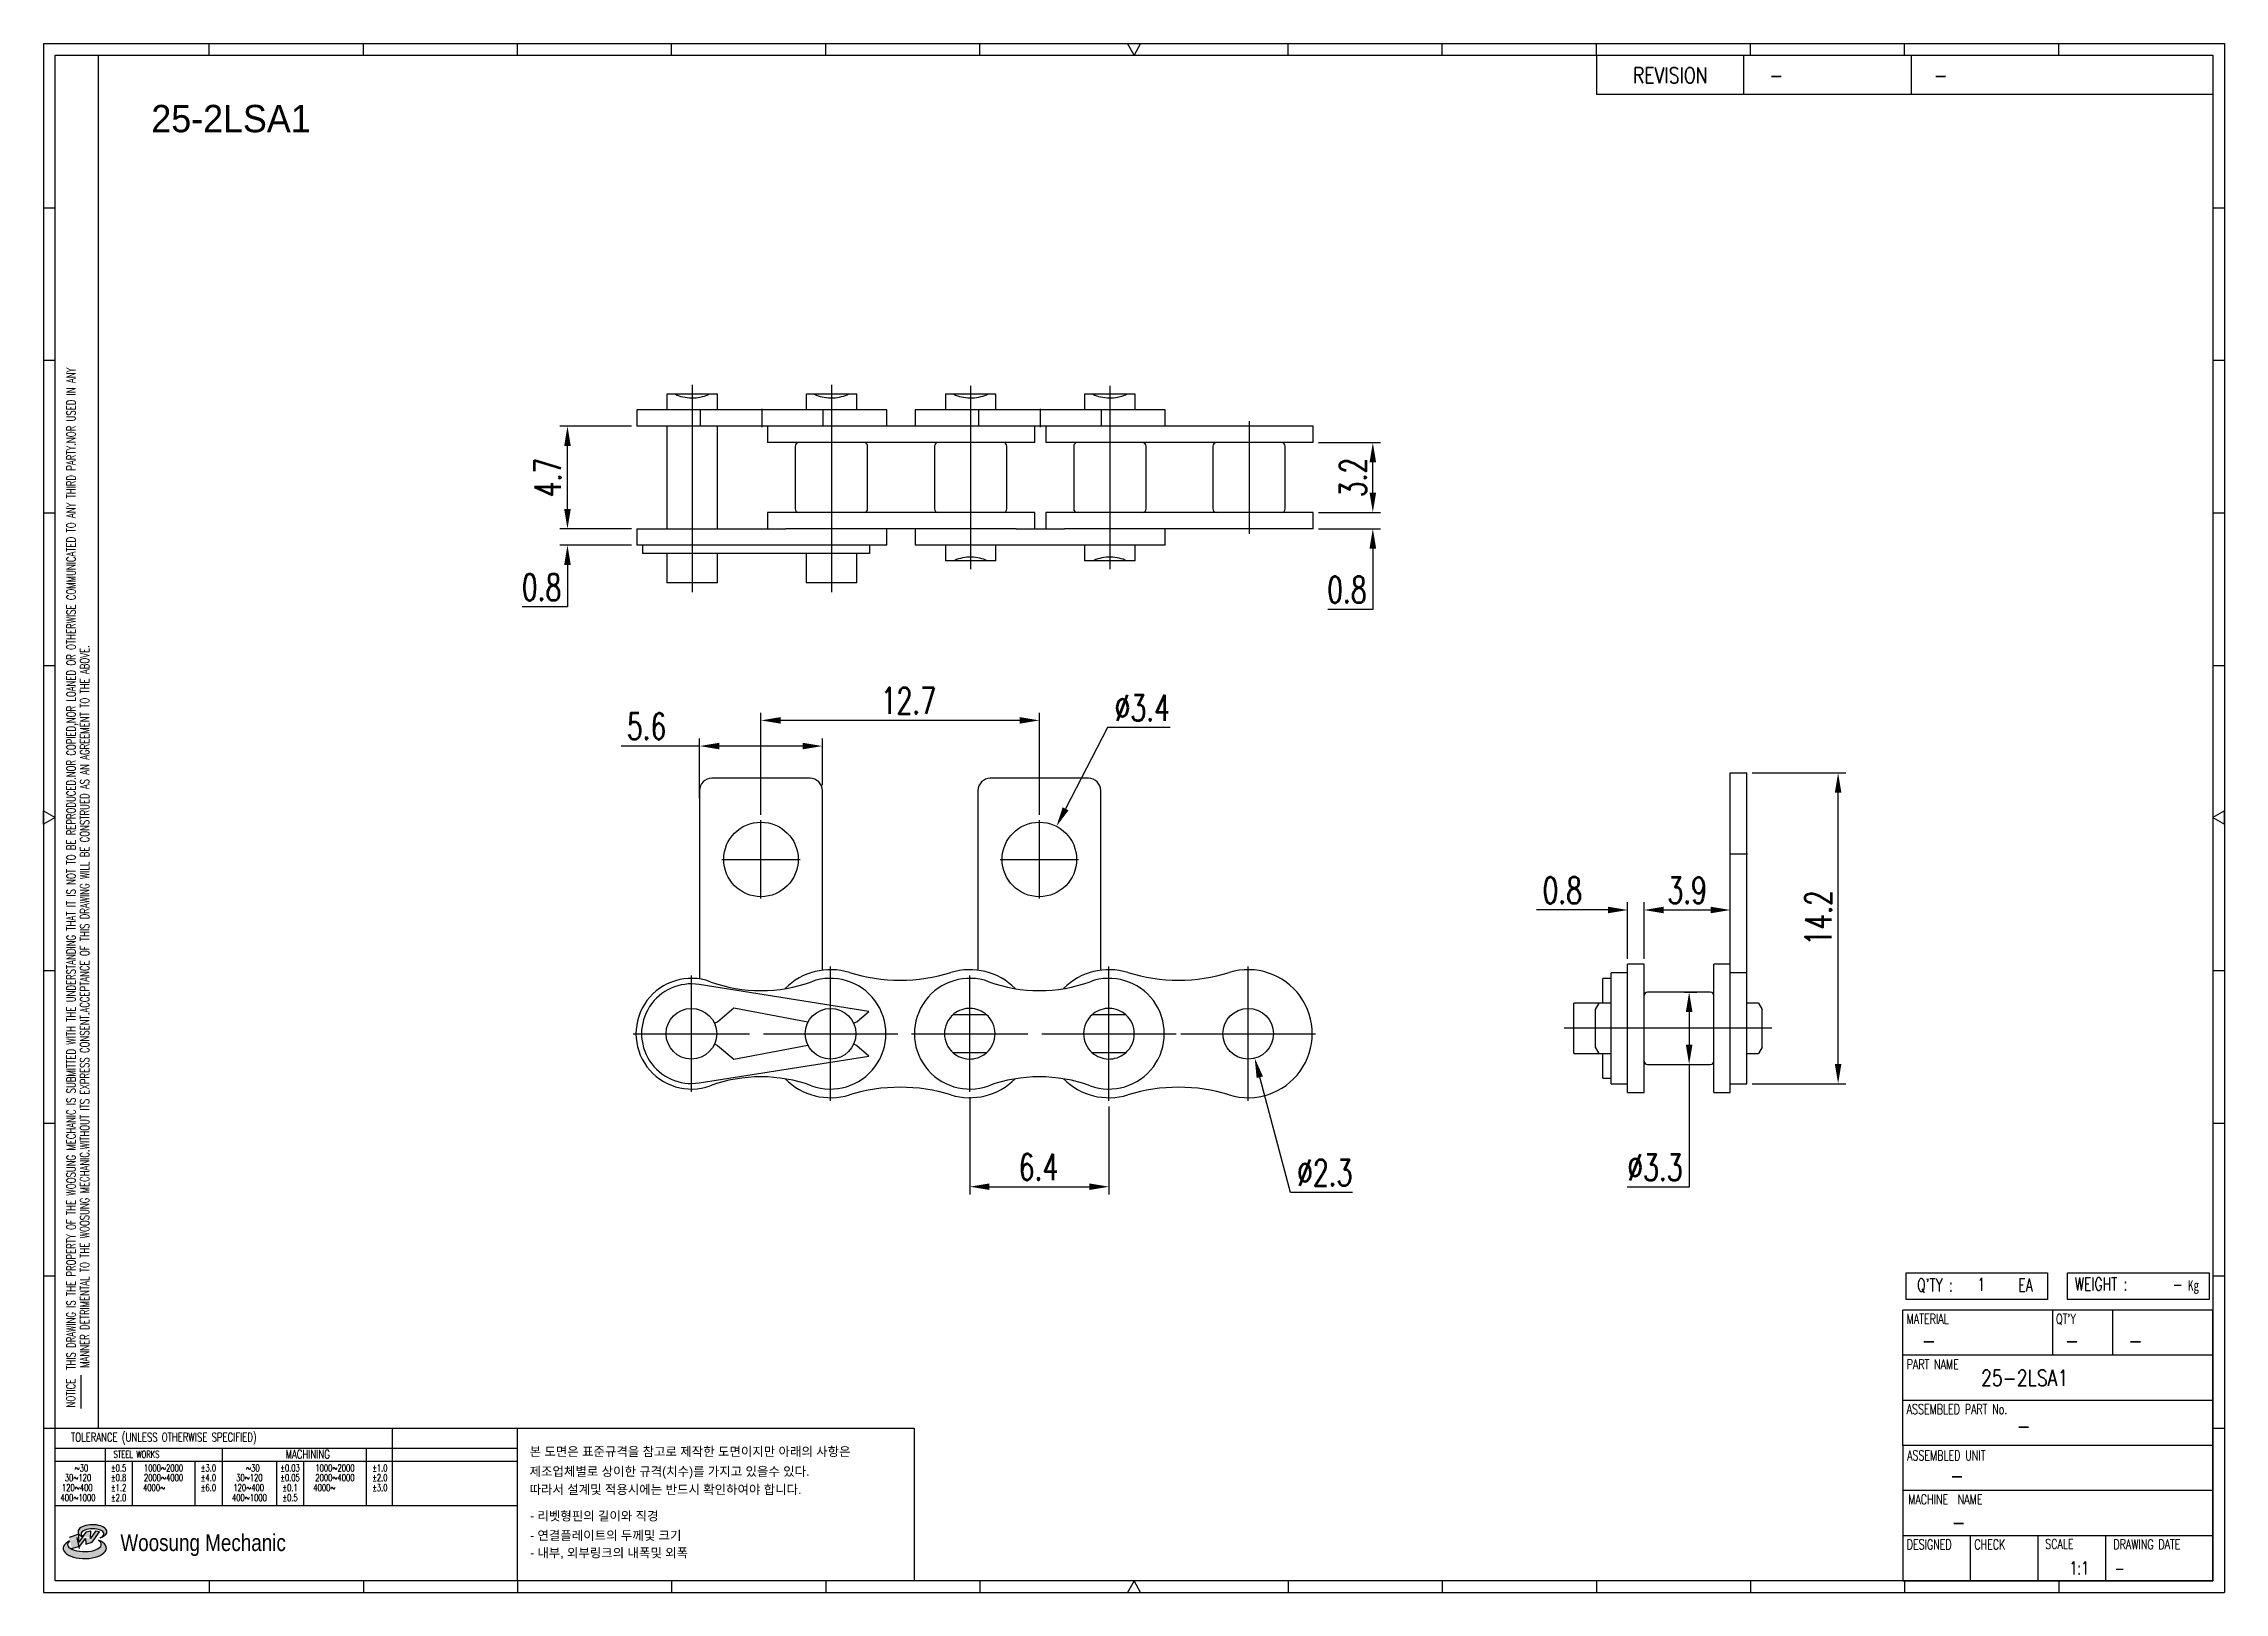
# Model space of a CAD drawing. Header units: millimetres. Extents: x 9.1 to 108.6, y 59.1 to 129.7.
import ezdxf
from ezdxf.enums import TextEntityAlignment as Align

# ---------------------------------------------------------------- set-up
doc = ezdxf.new("R2010")
doc.units = ezdxf.units.MM
doc.linetypes.add('AM_ISO08W050', pattern=[18, 12, -1.5, 3, -1.5])
doc.layers.get('Defpoints').update_dxf_attribs({"color": 80})
doc.layers.add('CL1', color=140, linetype='AM_ISO08W050', lineweight=25)
for name, color, linetype in [('S-DIM', 7, 'Continuous'), ('TITLE', 7, 'Continuous'), ('도면레이아웃', 7, 'Continuous')]:
    doc.layers.add(name, color=color, linetype=linetype)
doc.styles.add('HAN', font='ROMANS.shx', dxfattribs={"width": 0.7, "bigfont": 'whgtxt.shx'})
doc.styles.add('HKD_ST2', font='romans.shx', dxfattribs={"width": 0.7, "height": 4, "bigfont": '@extfont2.shx'})
doc.styles.add('HSG', font='SIMPLEX.shx', dxfattribs={"width": 0.7, "bigfont": 'HSG.shx'})
doc.styles.add('MtXpl_', font='Gulim.ttf')
doc.styles.add('SLDTEXTSTYLE4', font='arial.ttf', dxfattribs={"width": 0.8})
doc.dimstyles.new('AP0.5', dxfattribs={"dimscale": 0.5, "dimtxt": 2.4, "dimasz": 1.8, "dimexe": 0.7, "dimexo": 0.5, "dimgap": 0.6, "dimtad": 1, "dimtoh": 1, "dimdec": 1, "dimrnd": 0.01, "dimzin": 9, "dimdsep": 46, "dimtxsty": 'HSG', "dimcen": 0, "dimclrd": 251, "dimclre": 251, "dimclrt": 60, "dimazin": 2, "dimtp": 1, "dimtm": 1, "dimtfac": 0.5, "dimtdec": 1, "dimtofl": 0, "dimtmove": 0, "dimatfit": 3, "dimfxl": 0, "dimtvp": 1, "dimtolj": 2, "dimlwd": -1, "dimlwe": -1, "dimarcsym": 0})

# ---------------------------------------------------------------- blocks, each defined once
blk = doc.blocks.new('MAST')
at = {"layer": '도면레이아웃'}
h = blk.add_hatch(color=10, dxfattribs=at)
h.paths.add_polyline_path([(1.544, 35.177), (1.554, 34.966), (1.779, 35.034), (2.054, 35.422), (1.908, 35.446), (1.728, 35.167), (1.741, 35.439), (1.547, 35.405), (1.292, 35.041), (1.295, 35.33), (0.943, 35.208), (1.03, 34.8), (1.336, 34.885)])
edge = h.paths.add_edge_path()
edge.add_ellipse((1.795, 35.421), major_axis=(-0.53, 0), ratio=0.487785, start_angle=122.36065, end_angle=403.39574)
edge.add_line((1.411, 35.244), (1.419, 35.261))
edge.add_ellipse((1.798, 35.344), major_axis=(-0.423, 0), ratio=0.444396, start_angle=131.58977, end_angle=386.19408, ccw=False)
edge = h.paths.add_edge_path()
edge.add_ellipse((1.512, 34.815), major_axis=(-0.793, 0), ratio=0.480113, start_angle=314.67633, end_angle=590.85213)
edge.add_ellipse((1.501, 34.958), major_axis=(-0.62, 0), ratio=0.43311, start_angle=331.7024, end_angle=574.42495, ccw=False)
at = {"color": 140}
for p, q in [((0, 90.118), (80.15, 90.118)), ((0, 90.118), (0, 33.191)), ((80.15, 90.118), (80.15, 33.191)), ((57.068, 89.693), (57.068, 88.246)), ((62.47, 89.693), (62.47, 88.246)), ((68.635, 89.693), (68.635, 88.246)), ((79.725, 88.246), (57.068, 88.246)), ((68.449, 43.961), (68.449, 44.936)), ((68.449, 44.936), (73.654, 44.936)), ((73.654, 44.936), (73.654, 43.961)), ((74.39, 43.961), (74.39, 44.936)), ((74.39, 44.936), (79.595, 44.936)), ((79.595, 44.936), (79.595, 43.961)), ((68.336, 38.59), (68.336, 43.563)), ((79.725, 43.563), (68.336, 43.563)), ((73.654, 43.961), (68.449, 43.961)), ((73.827, 43.563), (73.827, 41.905)), ((79.595, 43.961), (74.39, 43.961)), ((76.037, 43.563), (76.037, 41.905)), ((79.725, 38.59), (79.725, 43.563)), ((79.725, 41.905), (68.336, 41.905)), ((79.725, 40.248), (68.336, 40.248)), ((68.336, 38.59), (68.336, 33.616)), ((79.725, 38.59), (68.336, 38.59)), ((79.725, 33.616), (79.725, 38.59)), ((79.725, 36.932), (68.336, 36.932)), ((79.725, 35.274), (68.336, 35.274)), ((70.822, 33.616), (70.822, 35.274)), ((73.309, 33.616), (73.309, 35.274)), ((75.796, 33.616), (75.796, 35.274)), ((0, 33.191), (80.15, 33.191)), ((68.336, 33.616), (79.725, 33.616))]:
    blk.add_line(p, q, dxfattribs=at)
for p, q in [((6.089, 89.693), (6.089, 90.118)), ((11.753, 89.693), (11.753, 90.118)), ((17.418, 89.693), (17.418, 90.118)), ((23.082, 89.693), (23.082, 90.118)), ((28.746, 89.693), (28.746, 90.118)), ((34.411, 89.693), (34.411, 90.118)), ((45.739, 89.693), (45.739, 90.118)), ((51.404, 89.693), (51.404, 90.118)), ((57.068, 89.693), (57.068, 90.118)), ((62.732, 89.693), (62.732, 90.118)), ((68.397, 89.693), (68.397, 90.118)), ((74.061, 89.693), (74.061, 90.118)), ((0, 84.085), (0.425, 84.085)), ((79.725, 84.085), (80.15, 84.085)), ((0, 78.478), (0.425, 78.478)), ((79.725, 78.478), (80.15, 78.478)), ((0, 72.87), (0.425, 72.87)), ((79.725, 72.87), (80.15, 72.87)), ((0, 67.262), (0.425, 67.262)), ((79.725, 67.262), (80.15, 67.262)), ((0, 56.047), (0.425, 56.047)), ((79.725, 56.047), (80.15, 56.047)), ((0, 50.439), (0.425, 50.439)), ((79.725, 50.439), (80.15, 50.439)), ((0, 44.832), (0.425, 44.832)), ((79.725, 44.832), (80.15, 44.832)), ((1.377, 39.947), (1.377, 41.174)), ((0, 39.224), (0.425, 39.224)), ((79.725, 39.224), (80.15, 39.224)), ((6.089, 33.616), (6.089, 33.191)), ((11.753, 33.616), (11.753, 33.191)), ((17.418, 33.616), (17.418, 33.191)), ((23.082, 33.616), (23.082, 33.191)), ((28.746, 33.616), (28.746, 33.191)), ((34.411, 33.616), (34.411, 33.191)), ((45.739, 33.616), (45.739, 33.191)), ((51.404, 33.616), (51.404, 33.191)), ((57.068, 33.616), (57.068, 33.191)), ((62.732, 33.616), (62.732, 33.191)), ((68.397, 33.616), (68.397, 33.191)), ((74.061, 33.616), (74.061, 33.191))]:
    blk.add_line(p, q)
at = {"color": 2}
for p, q in [((2.017, 39.224), (2.017, 89.693)), ((0.425, 39.224), (17.418, 39.224)), ((0.425, 38.487), (17.418, 38.487)), ((2.257, 38.487), (2.257, 36.382)), ((6.557, 38.5), (6.557, 36.382)), ((11.857, 38.487), (11.857, 36.382)), ((12.816, 39.224), (12.816, 36.382)), ((17.418, 33.616), (17.418, 39.224)), ((0.425, 38.012), (17.418, 38.012)), ((3.257, 38.012), (3.257, 36.382)), ((5.557, 38.012), (5.557, 36.382)), ((8.557, 38.012), (8.557, 36.382)), ((9.557, 38.026), (9.557, 36.382)), ((0.425, 36.382), (17.418, 36.382))]:
    blk.add_line(p, q, dxfattribs=at)
for points in [[(40.075, 89.693), (39.83, 90.118), (40.32, 90.118)], [(0.425, 61.679), (0, 61.433), (0, 61.924)], [(79.725, 61.679), (80.15, 61.433), (80.15, 61.924)], [(40.075, 33.616), (39.83, 33.191), (40.32, 33.191)]]:
    blk.add_lwpolyline(points, close=True)
at = {"color": 140}
blk.add_lwpolyline([(0.425, 89.693), (79.725, 89.693), (79.725, 33.616), (0.425, 33.616)], close=True, dxfattribs=at)
at = {"layer": '도면레이아웃'}
for p, q in [((1.295, 35.33), (0.943, 35.208)), ((1.547, 35.405), (1.292, 35.041)), ((1.292, 35.041), (1.295, 35.33)), ((1.741, 35.439), (1.547, 35.405)), ((1.908, 35.446), (1.728, 35.167)), ((1.728, 35.167), (1.741, 35.439)), ((1.779, 35.034), (2.054, 35.422)), ((2.054, 35.422), (1.908, 35.446)), ((1.03, 34.8), (1.336, 34.885)), ((1.224, 35.208), (1.311, 34.8)), ((1.224, 35.208), (1.224, 35.208)), ((1.336, 34.885), (1.544, 35.177)), ((1.419, 35.261), (1.411, 35.244)), ((1.544, 35.177), (1.554, 34.966)), ((1.554, 34.966), (1.779, 35.034))]:
    blk.add_line(p, q, dxfattribs=at)
for centre, major_axis, ratio, start_param, end_param in [((1.795, 35.421), (-0.53, 0), 0.487785, 2.135596, 7.040584), ((1.798, 35.344), (-0.423, 0), 0.444396, 2.296675, 6.740358), ((1.512, 34.815), (-0.793, 0), 0.480113, 5.492138, 10.312315), ((1.501, 34.958), (-0.62, 0), 0.43311, 5.789299, 10.025607)]:
    blk.add_ellipse(centre, major_axis=major_axis, ratio=ratio, start_param=start_param, end_param=end_param, dxfattribs=at)
for s, height, style, width, p in [('REVISION', 0.5806, 'HAN', 0.8, (58.415, 88.664)), ('-', 0.581, 'HAN', 0.8, (63.426, 88.664)), ('-', 0.581, 'HAN', 0.8, (69.468, 88.664)), ("Q'TY : ", 0.4746, 'HKD_ST2', 0.7, (68.857, 44.253)), ('1', 0.475, 'HKD_ST2', 0.7, (71.071, 44.275)), ('EA', 0.4746, 'HKD_ST2', 0.7, (72.578, 44.253)), ('WEIGHT : ', 0.4746, 'HKD_ST2', 0.7, (74.65, 44.286)), ('-', 0.581, 'HAN', 0.8, (69.029, 42.157)), ('-', 0.581, 'HAN', 0.8, (74.289, 42.157)), ('-', 0.581, 'HAN', 0.8, (76.623, 42.157)), ('-', 0.581, 'HAN', 0.8, (72.515, 39.013)), ('-', 0.581, 'HAN', 0.8, (70.067, 37.189)), ('-', 0.581, 'HAN', 0.8, (70.126, 35.48)), ('1:1', 0.4746, 'HKD_ST2', 0.7, (74.458, 33.848)), ('-', 0.475, 'HKD_ST2', 0.7, (76.112, 33.837))]:
    blk.add_text(s, height=height, dxfattribs=dict(style=style, width=width)).set_placement(p)
at = {"color": 6, "style": 'HKD_ST2', "width": 0.7}
for s, p in [(' THIS DRAWING IS THE PROPERTY OF THE WOOSUNG MECHANIC IS SUBMITTED WITH THE UNDERSTANDING THAT IT IS NOT TO BE REPRODUCED.NOR COPIED,NOR LOANED OR OTHERWISE COMMUNICATED TO ANY THIRD PARTY.NOR USED IN ANY', (1.173, 41.217)), ('MANNER DETRIMENTAL TO THE WOOSUNG MECHANIC.WITHOUT ITS EXPRESS CONSENT.ACCEPTANCE OF THIS DRAWING WILL BE CONSTRUED AS AN AGREEMENT TO THE ABOVE.', (1.672, 41.447))]:
    blk.add_text(s, height=0.326266, rotation=90, dxfattribs=at).set_placement(p)
at = {"style": 'HKD_ST2', "width": 0.7}
blk.add_text('-', height=0.475, dxfattribs=at).set_placement((78.613, 44.286), align=Align.RIGHT)
at = {"color": 254, "style": 'HKD_ST2', "width": 0.7}
for s, height, p in [('MATERIAL', 0.3651, (68.474, 43.425)), ("QT'Y", 0.3651, (73.965, 43.425)), ('PART NAME', 0.3651, (68.474, 41.756)), ('ASSEMBLED PART No.', 0.36511, (68.474, 40.109)), ('ASSEMBLED UNIT', 0.36511, (68.49, 38.408)), ('MACHINE  NAME', 0.36511, (68.532, 36.794)), ('DESIGNED', 0.3651, (68.474, 35.136)), ('CHECK', 0.3651, (70.961, 35.136)), ('SCALE', 0.3651, (73.566, 35.153)), ('DRAWING DATE', 0.36511, (76.071, 35.141))]:
    blk.add_text(s, height=height, dxfattribs=at).set_placement(p, align=Align.TOP_LEFT)
at = {"style": 'HKD_ST2', "width": 0.7}
blk.add_text('NOTICE', height=0.3263, rotation=90, dxfattribs=at).set_placement((1.163, 39.988))
blk.add_text('TOLERANCE (UNLESS OTHERWISE SPECIFIED)', height=0.32627, dxfattribs=at).set_placement((4.417, 38.896), align=Align.MIDDLE_CENTER)
at = {"color": 4, "style": 'HKD_ST2', "width": 0.7}
for s, height, p in [('%%12630', 0.261, (1.389, 37.762)), ('1000%%1262000', 0.26101, (4.407, 37.762)), ('%%12630', 0.261, (7.689, 37.762)), ('1000%%1262000', 0.26101, (10.707, 37.762)), ('120%%126400', 0.26101, (1.237, 37.045)), ('30%%126120', 0.261, (1.263, 37.411)), ('4000%%126', 0.261, (4.061, 37.045)), ('2000%%1264000', 0.26101, (4.407, 37.411)), ('120%%126400', 0.26101, (7.537, 37.045)), ('30%%126120', 0.261, (7.563, 37.411)), ('4000%%126', 0.261, (10.321, 37.045)), ('2000%%1264000', 0.26101, (10.707, 37.411)), ('400%%1261000', 0.26101, (1.263, 36.67)), ('400%%1261000', 0.26101, (7.563, 36.67))]:
    blk.add_text(s, height=height, dxfattribs=at).set_placement(p, align=Align.MIDDLE_CENTER)
for s, height, p in [('%%P0.5', 0.261, (2.757, 37.762)), ('STEEL WORKS', 0.26101, (3.416, 38.268)), ('%%P3.0', 0.261, (6.057, 37.762)), ('%%P0.03', 0.261, (9.057, 37.762)), ('MACHINING', 0.3263, (9.707, 38.27)), ('%%P1.0', 0.261, (12.357, 37.762)), ('%%P0.8', 0.261, (2.757, 37.411)), ('%%P1.2', 0.261, (2.757, 37.045)), ('%%P4.0', 0.261, (6.057, 37.411)), ('%%P6.0', 0.261, (6.057, 37.045)), ('%%P0.05', 0.261, (9.057, 37.411)), ('%%P0.1', 0.261, (9.057, 37.045)), ('%%P2.0', 0.261, (12.357, 37.411)), ('%%P3.0', 0.261, (12.357, 37.045)), ('%%P2.0', 0.261, (2.757, 36.67)), ('%%P0.5', 0.261, (9.057, 36.67))]:
    blk.add_text(s, height=height, dxfattribs=at).set_placement(p, align=Align.MIDDLE)
at = {"color": 1, "style": 'SLDTEXTSTYLE4', "width": 0.8}
blk.add_text('Woosung Mechanic', height=0.61957, dxfattribs=at).set_placement((2.822, 34.711))
at = {"layer": 'TITLE', "width": 0.8}
blk.add_text('Kg', height=0.3789, dxfattribs=at).set_placement((78.807, 44.286))
blk = doc.blocks.new('*D2')
at = {"layer": 'Defpoints', "color": 0, "transparency": 16777216}
for p in [(66.988, 108.321), (66.988, 107.571), (69.713, 108.321)]:
    blk.add_point(p, dxfattribs=at)
at = {"layer": 'S-DIM', "color": 251, "transparency": 16777216}
for p, q in [((69.713, 109.221), (69.713, 110.121)), ((67.238, 108.321), (70.063, 108.321)), ((67.238, 107.571), (70.063, 107.571)), ((69.713, 106.671), (69.713, 103.896)), ((69.713, 103.896), (67.653, 103.896))]:
    blk.add_line(p, q, dxfattribs=at)
for points in [[(69.563, 109.221), (69.863, 109.221), (69.713, 108.321)], [(69.563, 106.671), (69.863, 106.671), (69.713, 107.571)]]:
    blk.add_solid(points, dxfattribs=at)
at = {"layer": 'S-DIM', "color": 60, "transparency": 16777216, "insert": (68.533, 104.796), "char_height": 1.2, "attachment_point": 5, "style": 'HSG'}
blk.add_mtext('\\A2;0.8', dxfattribs=at)
blk = doc.blocks.new('*D3')
at = {"layer": 'Defpoints', "color": 0, "transparency": 16777216}
for p in [(66.988, 111.501), (69.713, 111.501), (66.988, 108.321)]:
    blk.add_point(p, dxfattribs=at)
at = {"layer": 'S-DIM', "color": 251, "transparency": 16777216}
for p, q in [((67.238, 111.501), (70.063, 111.501)), ((69.713, 109.221), (69.713, 110.601)), ((67.238, 108.321), (70.063, 108.321))]:
    blk.add_line(p, q, dxfattribs=at)
for points in [[(69.563, 110.601), (69.863, 110.601), (69.713, 111.501)], [(69.563, 109.221), (69.863, 109.221), (69.713, 108.321)]]:
    blk.add_solid(points, dxfattribs=at)
at = {"layer": 'S-DIM', "color": 60, "transparency": 16777216, "insert": (68.813, 109.911), "char_height": 1.2, "attachment_point": 5, "rotation": 90, "style": 'HSG'}
blk.add_mtext('\\A2;3.2', dxfattribs=at)
blk = doc.blocks.new('*D4')
at = {"layer": 'Defpoints', "color": 0, "transparency": 16777216}
for p in [(32.976, 107.571), (36.143, 107.571), (36.143, 106.821)]:
    blk.add_point(p, dxfattribs=at)
at = {"layer": 'S-DIM', "color": 251, "transparency": 16777216}
for p, q in [((32.976, 108.471), (32.976, 109.371)), ((35.893, 107.571), (32.626, 107.571)), ((35.893, 106.821), (32.626, 106.821)), ((32.976, 105.921), (32.976, 104.006)), ((32.976, 104.006), (30.916, 104.006))]:
    blk.add_line(p, q, dxfattribs=at)
for points in [[(32.826, 108.471), (33.126, 108.471), (32.976, 107.571)], [(32.826, 105.921), (33.126, 105.921), (32.976, 106.821)]]:
    blk.add_solid(points, dxfattribs=at)
at = {"layer": 'S-DIM', "color": 60, "transparency": 16777216, "insert": (31.796, 104.906), "char_height": 1.2, "attachment_point": 5, "style": 'HSG'}
blk.add_mtext('\\A2;0.8', dxfattribs=at)
blk = doc.blocks.new('*D5')
at = {"layer": 'Defpoints', "color": 0, "transparency": 16777216}
for p in [(32.976, 112.251), (36.143, 112.251), (36.143, 107.571)]:
    blk.add_point(p, dxfattribs=at)
at = {"layer": 'S-DIM', "color": 251, "transparency": 16777216}
for p, q in [((35.893, 112.251), (32.626, 112.251)), ((32.976, 108.471), (32.976, 111.351)), ((35.893, 107.571), (32.626, 107.571))]:
    blk.add_line(p, q, dxfattribs=at)
for points in [[(32.826, 111.351), (33.126, 111.351), (32.976, 112.251)], [(32.826, 108.471), (33.126, 108.471), (32.976, 107.571)]]:
    blk.add_solid(points, dxfattribs=at)
at = {"layer": 'S-DIM', "color": 60, "transparency": 16777216, "insert": (32.076, 109.911), "char_height": 1.2, "attachment_point": 5, "rotation": 90, "style": 'HSG'}
blk.add_mtext('\\A2;4.7', dxfattribs=at)
blk = doc.blocks.new('*D6')
at = {"layer": 'Defpoints', "color": 0, "transparency": 16777216}
for p in [(41.802, 98.831), (41.802, 94.274), (54.502, 94.274)]:
    blk.add_point(p, dxfattribs=at)
at = {"layer": 'S-DIM', "color": 251, "transparency": 16777216}
for p, q in [((41.802, 94.524), (41.802, 99.181)), ((53.602, 98.831), (42.702, 98.831)), ((54.502, 94.524), (54.502, 99.181))]:
    blk.add_line(p, q, dxfattribs=at)
for points in [[(42.702, 98.981), (42.702, 98.681), (41.802, 98.831)], [(53.602, 98.981), (53.602, 98.681), (54.502, 98.831)]]:
    blk.add_solid(points, dxfattribs=at)
at = {"layer": 'S-DIM', "color": 60, "transparency": 16777216, "insert": (48.529, 99.731), "char_height": 1.2, "attachment_point": 5, "style": 'HSG'}
blk.add_mtext('\\A2;12.7', dxfattribs=at)
blk = doc.blocks.new('*D7')
at = {"layer": 'Defpoints', "color": 0, "transparency": 16777216}
for p in [(39.002, 97.661), (44.602, 95.629), (39.002, 95.039)]:
    blk.add_point(p, dxfattribs=at)
at = {"layer": 'S-DIM', "color": 251, "transparency": 16777216}
for p, q in [((39.002, 97.661), (35.425, 97.661)), ((39.002, 95.289), (39.002, 98.011)), ((43.702, 97.661), (39.902, 97.661)), ((44.602, 95.879), (44.602, 98.011))]:
    blk.add_line(p, q, dxfattribs=at)
for points in [[(39.902, 97.811), (39.902, 97.511), (39.002, 97.661)], [(43.702, 97.811), (43.702, 97.511), (44.602, 97.661)]]:
    blk.add_solid(points, dxfattribs=at)
at = {"layer": 'S-DIM', "color": 60, "transparency": 16777216, "insert": (36.585, 98.561), "char_height": 1.2, "attachment_point": 5, "style": 'HSG'}
blk.add_mtext('\\A2;5.6', dxfattribs=at)
blk = doc.blocks.new('*D8')
at = {"layer": 'Defpoints', "color": 0, "transparency": 16777216}
for p in [(55.283, 93.998), (53.72, 90.979)]:
    blk.add_point(p, dxfattribs=at)
at = {"layer": 'S-DIM', "color": 251, "transparency": 16777216}
for p, q in [((57.615, 98.504), (55.697, 94.798)), ((60.475, 98.504), (57.615, 98.504))]:
    blk.add_line(p, q, dxfattribs=at)
blk.add_solid([(55.564, 94.867), (55.83, 94.729), (55.283, 93.998)], dxfattribs=at)
at = {"layer": 'S-DIM', "color": 60, "transparency": 16777216, "insert": (59.195, 99.404), "char_height": 1.2, "attachment_point": 5, "style": 'HSG'}
blk.add_mtext('\\A2;∅3.4', dxfattribs=at)
blk = doc.blocks.new('*D9')
at = {"layer": 'Defpoints', "color": 0, "transparency": 16777216}
for p in [(51.327, 81.887), (57.677, 81.473), (57.677, 77.559)]:
    blk.add_point(p, dxfattribs=at)
at = {"layer": 'S-DIM', "color": 251, "transparency": 16777216}
for p, q in [((51.327, 81.637), (51.327, 77.209)), ((57.677, 81.223), (57.677, 77.209)), ((52.227, 77.559), (56.777, 77.559))]:
    blk.add_line(p, q, dxfattribs=at)
for points in [[(52.227, 77.709), (52.227, 77.409), (51.327, 77.559)], [(56.777, 77.709), (56.777, 77.409), (57.677, 77.559)]]:
    blk.add_solid(points, dxfattribs=at)
at = {"layer": 'S-DIM', "color": 60, "transparency": 16777216, "insert": (54.464, 78.459), "char_height": 1.2, "attachment_point": 5, "style": 'HSG'}
blk.add_mtext('\\A2;6.4', dxfattribs=at)
blk = doc.blocks.new('*D10')
at = {"layer": 'Defpoints', "color": 0, "transparency": 16777216}
for p in [(82.086, 90.182), (81.336, 87.704), (82.086, 87.704)]:
    blk.add_point(p, dxfattribs=at)
at = {"layer": 'S-DIM', "color": 251, "transparency": 16777216}
for p, q in [((81.336, 87.954), (81.336, 90.532)), ((82.086, 87.954), (82.086, 90.532)), ((80.436, 90.182), (77.176, 90.182)), ((82.986, 90.182), (83.886, 90.182))]:
    blk.add_line(p, q, dxfattribs=at)
for points in [[(80.436, 90.332), (80.436, 90.032), (81.336, 90.182)], [(82.986, 90.332), (82.986, 90.032), (82.086, 90.182)]]:
    blk.add_solid(points, dxfattribs=at)
at = {"layer": 'S-DIM', "color": 60, "transparency": 16777216, "insert": (78.356, 91.082), "char_height": 1.2, "attachment_point": 5, "style": 'HSG'}
blk.add_mtext('\\A2;0.8', dxfattribs=at)
blk = doc.blocks.new('*D11')
at = {"layer": 'Defpoints', "color": 0, "transparency": 16777216}
for p in [(86.016, 90.182), (86.016, 89.56), (82.086, 87.704)]:
    blk.add_point(p, dxfattribs=at)
at = {"layer": 'S-DIM', "color": 251, "transparency": 16777216}
for p, q in [((82.086, 87.954), (82.086, 90.532)), ((86.016, 89.81), (86.016, 90.532)), ((82.986, 90.182), (85.116, 90.182))]:
    blk.add_line(p, q, dxfattribs=at)
for points in [[(82.986, 90.332), (82.986, 90.032), (82.086, 90.182)], [(85.116, 90.332), (85.116, 90.032), (86.016, 90.182)]]:
    blk.add_solid(points, dxfattribs=at)
at = {"layer": 'S-DIM', "color": 60, "transparency": 16777216, "insert": (84.051, 91.082), "char_height": 1.2, "attachment_point": 5, "style": 'HSG'}
blk.add_mtext('\\A2;3.9', dxfattribs=at)
blk = doc.blocks.new('*D12')
at = {"layer": 'Defpoints', "color": 0, "transparency": 16777216}
for p in [(83.676, 86.434), (83.676, 83.134), (84.141, 83.134)]:
    blk.add_point(p, dxfattribs=at)
at = {"layer": 'S-DIM', "color": 251, "transparency": 16777216}
for p, q in [((83.926, 86.434), (84.491, 86.434)), ((84.141, 85.534), (84.141, 84.034)), ((83.926, 83.134), (84.491, 83.134)), ((84.141, 83.134), (84.141, 77.536)), ((84.141, 77.536), (81.321, 77.536))]:
    blk.add_line(p, q, dxfattribs=at)
for points in [[(83.991, 85.534), (84.291, 85.534), (84.141, 86.434)], [(83.991, 84.034), (84.291, 84.034), (84.141, 83.134)]]:
    blk.add_solid(points, dxfattribs=at)
at = {"layer": 'S-DIM', "color": 60, "transparency": 16777216, "insert": (82.581, 78.436), "char_height": 1.2, "attachment_point": 5, "style": 'HSG'}
blk.add_mtext('\\A2;%%c3.3', dxfattribs=at)
blk = doc.blocks.new('*D13')
at = {"layer": 'Defpoints', "color": 0, "transparency": 16777216}
for p in [(63.729, 85.655), (64.325, 83.423)]:
    blk.add_point(p, dxfattribs=at)
at = {"layer": 'S-DIM', "color": 251, "transparency": 16777216}
for p, q in [((65.96, 77.299), (64.557, 82.553)), ((68.78, 77.299), (65.96, 77.299))]:
    blk.add_line(p, q, dxfattribs=at)
blk.add_solid([(64.702, 82.592), (64.412, 82.515), (64.325, 83.423)], dxfattribs=at)
at = {"layer": 'S-DIM', "color": 60, "transparency": 16777216, "insert": (67.52, 78.199), "char_height": 1.2, "attachment_point": 5, "style": 'HSG'}
blk.add_mtext('\\A2;∅2.3', dxfattribs=at)
blk = doc.blocks.new('*D14')
at = {"layer": 'Defpoints', "color": 0, "transparency": 16777216}
for p in [(86.766, 96.434), (90.937, 96.434), (86.766, 82.259)]:
    blk.add_point(p, dxfattribs=at)
at = {"layer": 'S-DIM', "color": 251, "transparency": 16777216}
for p, q in [((87.016, 96.434), (91.287, 96.434)), ((90.937, 83.159), (90.937, 95.534)), ((87.016, 82.259), (91.287, 82.259))]:
    blk.add_line(p, q, dxfattribs=at)
for points in [[(90.787, 95.534), (91.087, 95.534), (90.937, 96.434)], [(90.787, 83.159), (91.087, 83.159), (90.937, 82.259)]]:
    blk.add_solid(points, dxfattribs=at)
at = {"layer": 'S-DIM', "color": 60, "transparency": 16777216, "insert": (90.037, 89.826), "char_height": 1.2, "attachment_point": 5, "rotation": 90, "style": 'HSG'}
blk.add_mtext('\\A2;14.2', dxfattribs=at)

msp = doc.modelspace()

# ---------------------------------------------------------------- linework, layer by layer
for p, q in [((39.823, 113.711), (37.513, 113.711)), ((37.513, 113.711), (37.513, 113.001)), ((39.823, 113.001), (39.823, 113.711)), ((46.173, 113.711), (43.863, 113.711)), ((43.863, 113.711), (43.863, 113.001)), ((46.173, 113.001), (46.173, 113.711)), ((52.523, 113.711), (50.213, 113.711)), ((50.213, 113.711), (50.213, 113.001)), ((52.523, 113.001), (52.523, 113.711)), ((58.873, 113.711), (56.563, 113.711)), ((56.563, 113.711), (56.563, 113.001)), ((58.873, 113.001), (58.873, 113.711)), ((36.143, 113.001), (36.143, 112.251)), ((47.543, 113.001), (36.143, 113.001)), ((39.043, 112.251), (39.043, 113.001)), ((44.643, 112.251), (44.643, 113.001)), ((47.543, 112.251), (47.543, 113.001)), ((60.243, 113.001), (48.843, 113.001)), ((48.843, 113.001), (48.843, 112.251)), ((51.743, 112.251), (51.743, 113.001)), ((57.343, 112.251), (57.343, 113.001)), ((60.243, 112.251), (60.243, 113.001)), ((44.643, 112.251), (36.143, 112.251)), ((37.513, 112.251), (37.513, 107.571)), ((39.823, 107.571), (39.823, 112.251)), ((42.098, 112.251), (42.098, 111.501)), ((54.288, 111.501), (42.098, 111.501)), ((51.743, 112.251), (44.643, 112.251)), ((57.343, 112.251), (51.743, 112.251)), ((54.288, 111.501), (54.288, 112.251)), ((54.798, 112.251), (54.798, 111.501)), ((66.988, 111.501), (54.798, 111.501)), ((66.988, 112.251), (57.343, 112.251)), ((66.988, 111.501), (66.988, 112.251)), ((43.368, 111.342), (43.368, 108.48)), ((46.668, 108.48), (46.668, 111.342)), ((49.718, 111.342), (49.718, 108.48)), ((53.018, 108.48), (53.018, 111.342)), ((56.068, 111.342), (56.068, 108.48)), ((59.368, 108.48), (59.368, 111.342)), ((62.418, 111.342), (62.418, 108.48)), ((65.718, 108.48), (65.718, 111.342)), ((36.143, 107.571), (42.944, 107.571)), ((36.143, 107.571), (36.143, 106.821)), ((42.098, 108.321), (42.098, 107.571)), ((54.288, 108.321), (42.098, 108.321)), ((53.441, 107.571), (42.944, 107.571)), ((47.543, 106.821), (47.543, 107.571)), ((48.843, 107.571), (48.843, 106.821)), ((53.441, 107.571), (55.644, 107.571)), ((54.288, 107.571), (54.288, 108.321)), ((54.798, 108.321), (54.798, 107.571)), ((66.988, 108.321), (54.798, 108.321)), ((66.988, 107.571), (55.644, 107.571)), ((60.243, 106.821), (60.243, 107.571)), ((66.988, 107.571), (66.988, 108.321)), ((47.543, 106.821), (36.143, 106.821)), ((36.395, 106.821), (36.395, 106.446)), ((46.771, 106.446), (36.395, 106.446)), ((37.513, 106.446), (37.513, 105.111)), ((39.823, 105.111), (39.823, 106.446)), ((43.863, 106.446), (43.863, 105.111)), ((46.173, 105.111), (46.173, 106.446)), ((46.771, 106.446), (46.771, 106.821)), ((60.243, 106.821), (48.843, 106.821)), ((50.213, 106.821), (50.213, 106.111)), ((52.523, 106.111), (52.523, 106.821)), ((56.563, 106.821), (56.563, 106.111)), ((58.873, 106.111), (58.873, 106.821)), ((52.523, 106.111), (50.213, 106.111)), ((58.873, 106.111), (56.563, 106.111)), ((39.823, 105.111), (37.513, 105.111)), ((46.173, 105.111), (43.863, 105.111)), ((39.002, 95.629), (39.002, 87.036)), ((44.042, 96.189), (39.562, 96.189)), ((44.602, 87.434), (44.602, 95.629)), ((51.702, 95.629), (51.702, 87.434)), ((56.742, 96.189), (52.262, 96.189)), ((57.302, 87.434), (57.302, 95.629)), ((86.016, 87.704), (86.016, 96.434)), ((86.016, 96.434), (86.766, 96.434)), ((86.766, 82.259), (86.766, 96.434)), ((82.086, 87.704), (81.336, 87.704)), ((81.336, 81.864), (81.336, 87.704)), ((82.086, 81.864), (82.086, 87.704)), ((86.016, 87.704), (85.266, 87.704)), ((85.266, 81.864), (85.266, 87.704)), ((86.016, 81.864), (86.016, 87.704)), ((46.73, 85.556), (38.982, 86.783)), ((80.211, 85.939), (80.211, 87.056)), ((80.586, 87.056), (80.211, 87.056)), ((81.336, 87.309), (80.586, 87.309)), ((80.586, 82.259), (80.586, 87.309)), ((86.766, 87.309), (86.016, 87.309)), ((39.819, 85.086), (40.571, 85.716)), ((40.571, 85.716), (43.934, 85.078)), ((46.169, 85.086), (46.73, 85.556)), ((78.876, 83.629), (78.876, 85.939)), ((80.043, 85.939), (78.876, 85.939)), ((79.876, 85.65), (80.043, 85.939)), ((79.876, 83.918), (79.876, 85.65)), ((80.586, 85.939), (80.043, 85.939)), ((85.107, 86.434), (82.245, 86.434)), ((87.309, 85.939), (86.766, 85.939)), ((87.309, 85.939), (87.476, 85.65)), ((87.476, 83.918), (87.476, 85.65)), ((52.091, 85.405), (50.563, 85.405)), ((58.441, 85.405), (56.913, 85.405)), ((40.571, 83.361), (39.819, 83.992)), ((43.934, 84), (40.571, 83.361)), ((46.73, 83.521), (46.169, 83.992)), ((52.091, 83.672), (50.563, 83.672)), ((58.441, 83.672), (56.913, 83.672)), ((78.876, 83.629), (80.043, 83.629)), ((80.043, 83.629), (79.876, 83.918)), ((80.043, 83.629), (80.586, 83.629)), ((80.211, 82.511), (80.211, 83.629)), ((86.766, 83.629), (87.309, 83.629)), ((87.476, 83.918), (87.309, 83.629)), ((38.982, 82.294), (46.73, 83.521)), ((82.245, 83.134), (85.107, 83.134)), ((80.211, 82.511), (80.586, 82.511)), ((80.586, 82.259), (81.336, 82.259)), ((81.336, 81.864), (82.086, 81.864)), ((85.266, 81.864), (86.016, 81.864)), ((86.016, 82.259), (86.766, 82.259))]:
    msp.add_line(p, q)
for points in [[(37.904, 113.711), (37.982, 113.675), (38.066, 113.642), (38.154, 113.614), (38.246, 113.591), (38.341, 113.572), (38.439, 113.558), (38.539, 113.549), (38.639, 113.545), (38.74, 113.546), (38.84, 113.552), (38.939, 113.563), (39.036, 113.579), (39.13, 113.6), (39.22, 113.626), (39.307, 113.656), (39.388, 113.69), (39.432, 113.711)], [(44.254, 113.711), (44.332, 113.675), (44.416, 113.642), (44.504, 113.614), (44.596, 113.591), (44.691, 113.572), (44.789, 113.558), (44.889, 113.549), (44.989, 113.545), (45.09, 113.546), (45.19, 113.552), (45.289, 113.563), (45.386, 113.579), (45.48, 113.6), (45.57, 113.626), (45.657, 113.656), (45.738, 113.69), (45.782, 113.711)], [(50.604, 113.711), (50.682, 113.675), (50.766, 113.642), (50.854, 113.614), (50.946, 113.591), (51.041, 113.572), (51.139, 113.558), (51.239, 113.549), (51.339, 113.545), (51.44, 113.546), (51.54, 113.552), (51.639, 113.563), (51.736, 113.579), (51.83, 113.6), (51.92, 113.626), (52.007, 113.656), (52.088, 113.69), (52.132, 113.711)], [(56.954, 113.711), (57.032, 113.675), (57.116, 113.642), (57.204, 113.614), (57.296, 113.591), (57.391, 113.572), (57.489, 113.558), (57.589, 113.549), (57.689, 113.545), (57.79, 113.546), (57.89, 113.552), (57.989, 113.563), (58.086, 113.579), (58.18, 113.6), (58.27, 113.626), (58.357, 113.656), (58.438, 113.69), (58.482, 113.711)], [(52.132, 106.111), (52.053, 106.148), (51.97, 106.18), (51.881, 106.208), (51.789, 106.232), (51.694, 106.251), (51.596, 106.265), (51.497, 106.274), (51.396, 106.278), (51.295, 106.277), (51.195, 106.27), (51.096, 106.259), (51, 106.243), (50.906, 106.222), (50.815, 106.197), (50.729, 106.167), (50.647, 106.132), (50.604, 106.111)], [(58.482, 106.111), (58.403, 106.148), (58.32, 106.18), (58.231, 106.208), (58.139, 106.232), (58.044, 106.251), (57.946, 106.265), (57.847, 106.274), (57.746, 106.278), (57.645, 106.277), (57.545, 106.27), (57.446, 106.259), (57.35, 106.243), (57.256, 106.222), (57.165, 106.197), (57.079, 106.167), (56.997, 106.132), (56.954, 106.111)], [(52.091, 85.405), (52.012, 85.468), (51.929, 85.524), (51.84, 85.573), (51.748, 85.614), (51.653, 85.647), (51.555, 85.671), (51.456, 85.686), (51.355, 85.693), (51.254, 85.691), (51.154, 85.681), (51.055, 85.661), (50.959, 85.633), (50.865, 85.597), (50.774, 85.553), (50.688, 85.501), (50.606, 85.441), (50.563, 85.405)], [(58.441, 85.405), (58.362, 85.468), (58.279, 85.524), (58.19, 85.573), (58.098, 85.614), (58.003, 85.647), (57.905, 85.671), (57.806, 85.686), (57.705, 85.693), (57.604, 85.691), (57.504, 85.681), (57.405, 85.661), (57.309, 85.633), (57.215, 85.597), (57.124, 85.553), (57.038, 85.501), (56.956, 85.441), (56.913, 85.405)], [(50.563, 83.672), (50.641, 83.609), (50.725, 83.553), (50.813, 83.504), (50.905, 83.463), (51, 83.431), (51.098, 83.406), (51.198, 83.391), (51.298, 83.384), (51.399, 83.386), (51.499, 83.397), (51.598, 83.416), (51.695, 83.444), (51.789, 83.48), (51.879, 83.525), (51.966, 83.577), (52.047, 83.636), (52.091, 83.672)], [(56.913, 83.672), (56.991, 83.609), (57.075, 83.553), (57.163, 83.504), (57.255, 83.463), (57.35, 83.431), (57.448, 83.406), (57.548, 83.391), (57.648, 83.384), (57.749, 83.386), (57.849, 83.397), (57.948, 83.416), (58.045, 83.444), (58.139, 83.48), (58.229, 83.525), (58.316, 83.577), (58.397, 83.636), (58.441, 83.672)]]:
    msp.add_lwpolyline(points)
at = {"color": 140}
msp.add_lwpolyline([(30.698, 66.54), (48.794, 66.54), (48.794, 59.58), (30.698, 59.58)], close=True, dxfattribs=at)
for centre, radius in [((41.802, 92.489), 1.7), ((54.502, 92.489), 1.7), ((38.627, 84.539), 1.155), ((44.977, 84.539), 1.155), ((64.027, 84.539), 1.155)]:
    msp.add_circle(centre, radius)
for centre, radius, start, end in [((43.527, 111.342), 0.159, 90, 180), ((46.509, 111.342), 0.159, 0, 90), ((49.877, 111.342), 0.159, 90, 180), ((52.859, 111.342), 0.159, 0, 90), ((56.227, 111.342), 0.159, 90, 180), ((59.209, 111.342), 0.159, 0, 90), ((62.577, 111.342), 0.159, 90, 180), ((65.559, 111.342), 0.159, 0, 90), ((43.527, 108.48), 0.159, 180, 270), ((46.509, 108.48), 0.159, 270, 0), ((49.877, 108.48), 0.159, 180, 270), ((52.859, 108.48), 0.159, 270, 0), ((56.227, 108.48), 0.159, 180, 270), ((59.209, 108.48), 0.159, 270, 0), ((62.577, 108.48), 0.159, 180, 270), ((65.559, 108.48), 0.159, 270, 0), ((39.562, 95.629), 0.56, 90, 180), ((44.042, 95.629), 0.56, 0, 90), ((52.262, 95.629), 0.56, 90, 180), ((56.742, 95.629), 0.56, 0, 90), ((38.627, 84.539), 2.525, 70.02568, 289.97432), ((38.627, 84.539), 2.272, 81, 279), ((41.802, 93.274), 6.77, 250.02568, 289.97432), ((44.977, 84.539), 2.92, 72.85752, 135.23848), ((44.977, 84.539), 2.525, 250.02568, 109.97432), ((48.152, 94.832), 7.852, 252.85752, 287.14248), ((51.327, 84.539), 2.525, 70.02568, 289.97432), ((51.327, 84.539), 2.92, 44.76152, 107.14248), ((54.502, 93.274), 6.77, 250.02568, 289.97432), ((57.677, 84.539), 2.92, 72.85752, 135.23848), ((57.677, 84.539), 2.525, 250.02568, 109.97432), ((60.852, 94.832), 7.852, 252.85752, 287.14248), ((64.027, 84.539), 2.92, 252.85752, 107.14248), ((82.245, 86.275), 0.159, 90, 180), ((85.107, 86.275), 0.159, 0, 90), ((39.657, 85.279), 0.253, 273.67213, 310), ((43.981, 85.326), 0.253, 259.25602, 263.69346), ((46.007, 85.279), 0.253, 273.67213, 310), ((51.327, 84.539), 1.155, 131.40962, 228.59038), ((51.327, 84.539), 1.155, 311.40962, 48.59038), ((57.677, 84.539), 1.155, 131.40962, 228.59038), ((57.677, 84.539), 1.155, 311.40962, 48.59038), ((39.657, 83.798), 0.252, 50, 86.32787), ((43.981, 83.752), 0.253, 96.30654, 100.74398), ((46.007, 83.798), 0.252, 50, 86.32787), ((41.802, 75.803), 6.77, 70.02568, 109.97432), ((54.502, 75.803), 6.77, 70.02568, 109.97432), ((82.245, 83.293), 0.159, 180, 270), ((85.107, 83.293), 0.159, 270, 0), ((44.977, 84.539), 2.92, 224.76152, 287.14248), ((48.152, 74.245), 7.852, 72.85752, 107.14248), ((51.327, 84.539), 2.92, 252.85752, 315.23848), ((57.677, 84.539), 2.92, 224.76152, 287.14248), ((60.852, 74.245), 7.852, 72.85752, 107.14248)]:
    msp.add_arc(centre, radius, start, end)
at = {"layer": 'CL1'}
for p, q in [((38.668, 114.141), (38.668, 104.681)), ((45.018, 114.141), (45.018, 104.681)), ((51.368, 114.091), (51.368, 105.731)), ((57.718, 114.091), (57.718, 105.731)), ((41.843, 113.039), (41.843, 112.214)), ((54.543, 113.039), (54.543, 112.214)), ((64.068, 112.485), (64.068, 107.337)), ((41.802, 90.704), (41.802, 94.274)), ((54.502, 90.704), (54.502, 94.274)), ((86.803, 92.734), (85.978, 92.734)), ((40.017, 92.489), (43.587, 92.489)), ((52.717, 92.489), (56.287, 92.489)), ((44.977, 81.473), (44.977, 87.605)), ((57.677, 81.473), (57.677, 87.605)), ((64.027, 81.473), (64.027, 87.605)), ((38.627, 81.887), (38.627, 87.19)), ((51.327, 81.887), (51.327, 87.19)), ((87.906, 84.784), (78.446, 84.784)), ((35.975, 84.539), (41.278, 84.539)), ((41.911, 84.539), (48.043, 84.539)), ((48.675, 84.539), (53.978, 84.539)), ((54.611, 84.539), (60.743, 84.539)), ((60.961, 84.539), (67.093, 84.539))]:
    msp.add_line(p, q, dxfattribs=at)

# ---------------------------------------------------------------- block references
at = {"color": 140, "xscale": 1.241111312861985, "yscale": 1.241111312861985, "zscale": 1.241111312861985}
msp.add_blockref('MAST', (9.081, 17.858), dxfattribs=at)

# ---------------------------------------------------------------- texts
at = {"color": 254, "style": 'MtXpl_'}
msp.add_text('25-2LSA1', height=1.249, dxfattribs=at).set_placement((13.995, 125.661))
at = {"style": 'HAN', "width": 0.8}
msp.add_text('25-2LSA1', height=0.7206, dxfattribs=at).set_placement((97.457, 68.478))
at = {"color": 140, "style": 'MtXpl_'}
for s, p in [('본 도면은 표준규격을 참고로 제작한 도면이지만 아래의 사항은', (31.248, 65.272)), ('제조업체별로 상이한 규격(치수)를 가지고 있을수 있다.', (31.248, 64.366)), ('따라서 설계및 적용시에는 반드시 확인하여야 합니다.', (31.248, 63.54)), ('- 리벳형핀의 길이와 직경', (31.271, 62.332)), ('- 연결플레이트의 두께및 크기', (31.271, 61.446)), ('- 내부, 외부링크의 내폭및 외폭', (31.271, 60.65))]:
    msp.add_text(s, height=0.41632, dxfattribs=at).set_placement(p)

# ---------------------------------------------------------------- dimensions: what is measured, and where the dimension line sits
at = {"layer": 'S-DIM'}
for base, p1, p2, picture, middle in [((32.976, 112.251), (36.143, 107.571), (36.143, 112.251), '*D5', (32.076, 109.911)), ((69.713, 111.501), (66.988, 108.321), (66.988, 111.501), '*D3', (68.813, 109.911))]:
    dim = msp.add_linear_dim(base=base, p1=p1, p2=p2, angle=90, dimstyle='AP0.5', override={"dimtmove": 1}, dxfattribs=at)
    dim.commit()
    dim.dimension.update_dxf_attribs({"geometry": picture, "text_midpoint": middle})
for base, p1, p2, picture, middle in [((69.713381839, 108.321265367), (66.98773292, 107.571265367), (66.98773292, 108.321265367), '*D2', (68.533381839, 103.895961454)), ((32.976261359, 107.571265367), (36.14273292, 106.821265367), (36.14273292, 107.571265367), '*D4', (31.796261359, 104.005610693)), ((90.937, 96.434), (86.766, 82.259), (86.766, 96.434), '*D14', (90.937, 89.826))]:
    dim = msp.add_linear_dim(base=base, p1=p1, p2=p2, angle=90, dimstyle='AP0.5', dxfattribs=at)
    dim.commit()
    dim.dimension.update_dxf_attribs({"geometry": picture, "text_midpoint": middle, "dimtype": 128})
for base, p1, p2, picture, middle in [((41.802, 98.831), (54.502, 94.274), (41.802, 94.274), '*D6', (48.529, 98.831)), ((39.002, 97.661), (44.602, 95.629), (39.002, 95.039), '*D7', (36.585, 97.661)), ((82.085982677, 90.181702481), (81.335982677, 87.703803829), (82.085982677, 87.703803829), '*D10', (78.355982677, 90.181702481)), ((57.676741035, 77.558935976), (51.326741035, 81.887413609), (57.676741035, 81.472663609), '*D9', (54.463985385, 77.558935976))]:
    dim = msp.add_linear_dim(base=base, p1=p1, p2=p2, dimstyle='AP0.5', dxfattribs=at)
    dim.commit()
    dim.dimension.update_dxf_attribs({"geometry": picture, "text_midpoint": middle, "dimtype": 128})
for p1, p2, picture, middle in [((53.72, 90.979), (55.283, 93.998), '*D8', (59.195, 98.504)), ((63.729, 85.655), (64.325, 83.423), '*D13', (67.52, 77.299))]:
    dim = msp.add_diameter_dim_2p(p1=p1, p2=p2, dimstyle='AP0.5', dxfattribs=at)
    dim.commit()
    dim.dimension.update_dxf_attribs({"geometry": picture, "text_midpoint": middle, "dimtype": 131})
dim = msp.add_linear_dim(base=(86.016, 90.182), p1=(82.086, 87.704), p2=(86.016, 89.56), dimstyle='AP0.5', override={"dimtmove": 1}, dxfattribs=at)
dim.commit()
dim.dimension.update_dxf_attribs({"geometry": '*D11', "text_midpoint": (84.051, 91.082)})
dim = msp.add_linear_dim(base=(84.141, 83.134), p1=(83.676, 86.434), p2=(83.676, 83.134), angle=90, text='%%c<>', dimstyle='AP0.5', dxfattribs=at)
dim.commit()
dim.dimension.update_dxf_attribs({"geometry": '*D12', "text_midpoint": (82.581, 77.536), "dimtype": 128})

doc.saveas('drawing.dxf')
